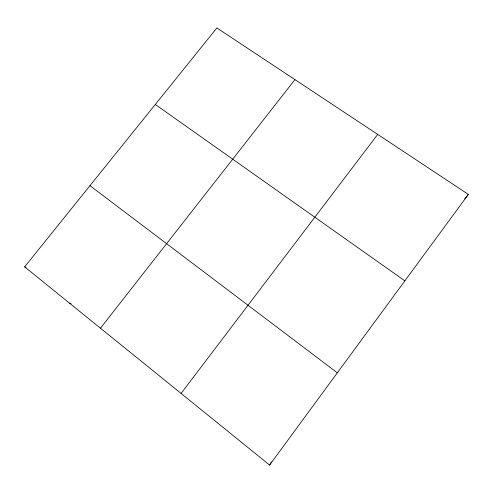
<?xml version="1.0" encoding="UTF-8"?>
<svg xmlns="http://www.w3.org/2000/svg" width="493" height="493" viewBox="0 0 493 493"><rect width="100%" height="100%" fill="white"/><g stroke="black" fill="none" stroke-linecap="round" stroke-linejoin="round"><path stroke-width="0.74" d="M269.609 465.059L468.35 194.402L216.865 27.941L24.65 266.849L269.609 465.059L271.403 461.916M181.085 393.426L377.712 134.404M100.48 328.209L294.943 79.619M464.763 198.833L468.35 194.402M69.599 303.22L71.035 303.67M24.65 266.849L26.08 267.403M155.289 104.473L404.864 280.862M89.96 185.67L337.329 372.837"/></g></svg>
